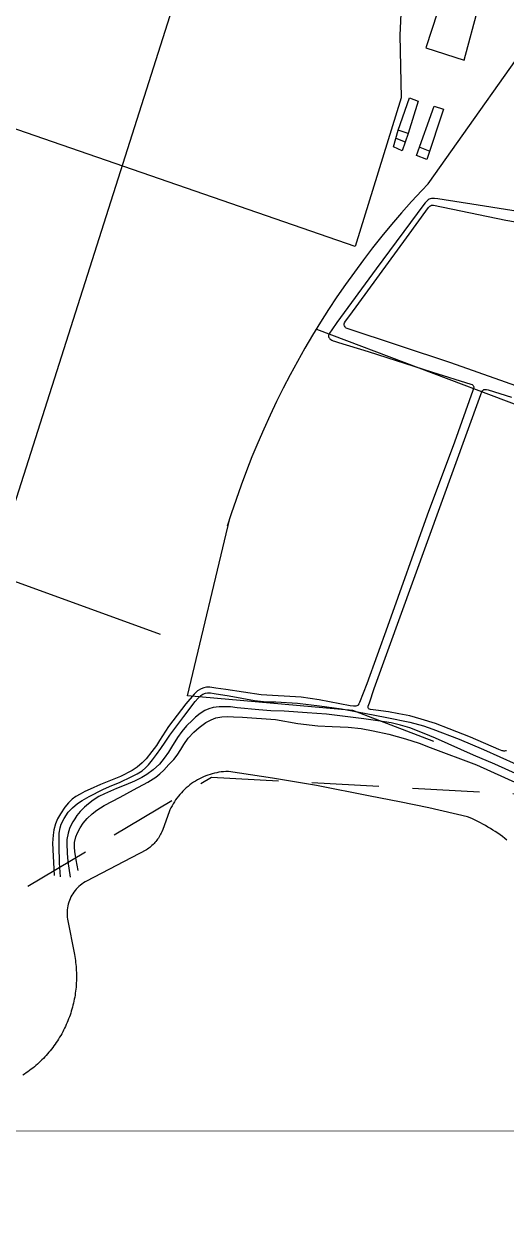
# Model space of a CAD drawing. Header units: metres. Extents: x 2 to 659295185, y -28 to 1124222152.
# Drawn here: x 656562 to 656922, y 1120925 to 1121817 of the extents above; entities that cross this region are included whole.
import ezdxf

# ---------------------------------------------------------------- set-up
doc = ezdxf.new("R2010")
doc.units = ezdxf.units.M
doc.header["$MEASUREMENT"] = 0
doc.linetypes.add('HIDDEN', pattern=[0.375, 0.25, -0.125])
for name, color, linetype in [('CERCA', 7, 'CONTINUOUS'), ('División Parroquial', 130, 'CONTINUOUS'), ('MANZANA', 30, 'CONTINUOUS')]:
    doc.layers.add(name, color=color, linetype=linetype)
doc.layers.add('Limite Municipio', color=1, linetype='HIDDEN', lineweight=30)

msp = doc.modelspace()

# ---------------------------------------------------------------- linework, layer by layer
at = {"layer": 'CERCA', "lineweight": 0}
msp.add_line((653811.9891, 1120992.707), (662155.7364, 1120989.7879), dxfattribs=at)
at = {"layer": 'División Parroquial', "color": 1, "flags": 128}
msp.add_lwpolyline([(656922.2348, 1121208.4658), (656920.5444, 1121209.7955), (656918.8293, 1121211.1053), (656917.0894, 1121212.375), (656915.3248, 1121213.6148), (656913.5437, 1121214.8245), (656911.7461, 1121216.0043), (656909.9238, 1121217.144), (656908.0767, 1121218.2638), (656906.2214, 1121219.3436), (656904.3414, 1121220.3934), (656902.4448, 1121221.4132), (656900.5235, 1121222.393), (656898.594, 1121223.3528), (656896.648, 1121224.2626), (656894.6772, 1121225.1424), (656892.6982, 1121225.9922), (656864.0027, 1121232.5909), (656842.1924, 1121237.15), (656820.3162, 1121241.3191), (656780.3321, 1121249.1975), (656747.4971, 1121254.7364), (656714.5715, 1121259.7354), (656712.642, 1121259.6554), (656710.9351, 1121259.5254), (656709.2282, 1121259.3255), (656707.5378, 1121259.0755), (656705.8556, 1121258.7656), (656704.1817, 1121258.3956), (656702.5243, 1121257.9657), (656700.8834, 1121257.4858), (656699.2672, 1121256.9359), (656697.6593, 1121256.3361), (656696.0761, 1121255.6862), (656694.5176, 1121254.9763), (656692.9921, 1121254.2165), (656691.4831, 1121253.3967), (656690.0071, 1121252.5268), (656688.5641, 1121251.607), (656687.1541, 1121250.6372), (656685.777, 1121249.6174), (656684.4412, 1121248.5576), (656683.1383, 1121247.4479), (656681.8767, 1121246.2881), (656680.6563, 1121245.0883), (656679.4772, 1121243.8486), (656678.3475, 1121242.5689), (656677.2508, 1121241.2491), (656676.2118, 1121239.8894), (656675.2223, 1121238.4897), (656674.274, 1121237.07), (656673.3753, 1121235.6103), (656672.5342, 1121234.1206), (656671.7426, 1121232.6009), (656671.0087, 1121231.0512), (656670.3243, 1121229.4815), (656665.5664, 1121216.4042), (656664.9068, 1121214.7445), (656664.4697, 1121213.7847), (656663.9997, 1121212.8349), (656663.4967, 1121211.8951), (656662.9608, 1121210.9853), (656662.3918, 1121210.0855), (656661.7981, 1121209.2157), (656661.1632, 1121208.3658), (656660.5117, 1121207.526), (656659.8191, 1121206.7262), (656659.1099, 1121205.9363), (656658.3678, 1121205.1865), (656657.601, 1121204.4466), (656656.8094, 1121203.7468), (656655.993, 1121203.0669), (656655.1519, 1121202.427), (656654.2944, 1121201.8072), (656653.4121, 1121201.2173), (656608.835, 1121177.932), (656607.7301, 1121177.3221), (656606.5262, 1121176.5723), (656605.3635, 1121175.7625), (656604.2421, 1121174.9026), (656603.1701, 1121173.9728), (656602.1394, 1121172.993), (656601.1746, 1121171.9632), (656600.2594, 1121170.8835), (656599.4018, 1121169.7537), (656598.6019, 1121168.5839), (656597.8681, 1121167.3642), (656597.1919, 1121166.1244), (656596.5899, 1121164.8347), (656596.054, 1121163.525), (656595.5922, 1121162.1852), (656595.1882, 1121160.8255), (656594.8666, 1121159.4458), (656594.6192, 1121158.0561), (656594.4378, 1121156.6464), (656594.3306, 1121155.2366), (656594.2976, 1121153.8169), (656594.3471, 1121152.3972), (656594.4625, 1121150.9875), (656594.6522, 1121149.5878), (656599.7151, 1121123.2631), (656600.2264, 1121120.3537), (656600.4573, 1121118.834), (656600.6552, 1121117.3244), (656600.8201, 1121115.8047), (656600.9685, 1121114.285), (656601.0839, 1121112.7553), (656601.1829, 1121111.2256), (656601.2489, 1121109.7059), (656601.2818, 1121108.1762), (656601.2983, 1121106.6465), (656601.2818, 1121105.1168), (656601.2406, 1121103.5872), (656601.1746, 1121102.0575), (656601.0757, 1121100.5378), (656600.9602, 1121099.0081), (656600.8118, 1121097.4884), (656600.6387, 1121095.9687), (656600.4325, 1121094.449), (656600.2099, 1121092.9393), (656599.9543, 1121091.4296), (656599.6739, 1121089.9299), (656599.3688, 1121088.4302), (656599.039, 1121086.9405), (656598.6761, 1121085.4508), (656598.2968, 1121083.9711), (656597.8845, 1121082.5014), (656597.4475, 1121081.0317), (656596.9858, 1121079.582), (656596.4992, 1121078.1323), (656595.988, 1121076.6826), (656595.452, 1121075.2529), (656594.8913, 1121073.8332), (656594.3059, 1121072.4235), (656593.6957, 1121071.0238), (656593.0607, 1121069.6341), (656592.4011, 1121068.2543), (656591.7167, 1121066.8846), (656591.0158, 1121065.5249), (656590.2819, 1121064.1852), (656589.5315, 1121062.8554), (656588.7482, 1121061.5357), (656587.9483, 1121060.236), (656587.132, 1121058.9462), (656586.2826, 1121057.6665), (656585.4168, 1121056.4068), (656584.5263, 1121055.167), (656583.6192, 1121053.9373), (656582.6875, 1121052.7275), (656581.7309, 1121051.5277), (656580.7579, 1121050.348), (656579.7684, 1121049.1882), (656578.7542, 1121048.0485), (656577.7152, 1121046.9187), (656576.668, 1121045.8089), (656575.596, 1121044.7191), (656574.4993, 1121043.6494), (656573.3944, 1121042.5996), (656572.2647, 1121041.5698), (656571.1185, 1121040.55), (656569.9559, 1121039.5602), (656568.7767, 1121038.5904), (656567.5811, 1121037.6406), (656566.3607, 1121036.7108), (656565.1321, 1121035.8009), (656563.8869, 1121034.9111), (656562.6253, 1121034.0513), (656561.3555, 1121033.2015)], dxfattribs=at)
at = {"layer": 'Limite Municipio', "color": 4, "linetype": 'HIDDEN', "lineweight": -3, "ltscale": 200}
msp.add_lwpolyline([(655075.1492, 1121432.9456), (655547.0836, 1121394.8533), (655944.8136, 1121234.456), (655995.8801, 1121134.8063), (656136.1667, 1121081.4471), (656500.4186, 1121135.906), (656701.9718, 1121255.4717), (657033.331, 1121237.4654), (657486.7123, 1121084.2965), (657757.634, 1120995.3682), (658133.0216, 1120872.1497)], dxfattribs=at)
at = {"layer": 'MANZANA', "lineweight": -2}
for p, q in [((656862.3617, 1121684.9243), (656861.1578, 1121683.7045)), ((656863.4502, 1121685.8141), (656862.3617, 1121684.9243)), ((656864.217, 1121686.254), (656863.4502, 1121685.8141)), ((656864.9839, 1121686.5939), (656864.217, 1121686.254)), ((656865.8579, 1121686.8139), (656864.9839, 1121686.5939)), ((656866.9546, 1121686.9339), (656865.8579, 1121686.8139)), ((656868.1585, 1121686.8239), (656866.9546, 1121686.9339)), ((656870.6818, 1121686.504), (656868.1585, 1121686.8239)), ((656900.8368, 1121681.9949), (656870.6818, 1121686.504)), ((656860.1766, 1121682.4848), (656824.6617, 1121634.5445)), ((656847.3543, 1121657.5399), (656863.8047, 1121680.0653)), ((656861.1578, 1121683.7045), (656860.1766, 1121682.4848)), ((656863.8047, 1121680.0653), (656864.6788, 1121681.0651)), ((656864.6788, 1121681.0651), (656865.223, 1121681.505)), ((656865.223, 1121681.505), (656865.8744, 1121681.8449)), ((656865.8744, 1121681.8449), (656866.4269, 1121681.9549)), ((656866.4269, 1121681.9549), (656866.8639, 1121681.9549)), ((656866.8639, 1121681.9549), (656867.5236, 1121681.8449)), ((656867.5236, 1121681.8449), (656921.4844, 1121670.8072)), ((656961.6994, 1121671.9769), (656900.8368, 1121681.9949)), ((656921.4844, 1121670.8072), (656948.135, 1121666.1681)), ((656805.0943, 1121599.6216), (656847.3543, 1121657.5399)), ((656824.6617, 1121634.5445), (656795.4714, 1121594.3827)), ((656801.1693, 1121594.0728), (656801.9362, 1121595.4025)), ((656801.9362, 1121595.4025), (656805.0943, 1121599.6216)), ((656789.922, 1121586.5043), (656789.5921, 1121585.8344)), ((656791.5546, 1121588.8338), (656789.922, 1121586.5043)), ((656795.4714, 1121594.3827), (656791.5546, 1121588.8338)), ((656800.9549, 1121593.5229), (656801.1693, 1121594.0728)), ((656800.9549, 1121593.073), (656800.9549, 1121593.5229)), ((656800.9631, 1121592.4131), (656800.9549, 1121593.073)), ((656801.1858, 1121591.8632), (656800.9631, 1121592.4131)), ((656801.5156, 1121591.2034), (656801.1858, 1121591.8632)), ((656801.8455, 1121590.7534), (656801.5156, 1121591.2034)), ((656802.2825, 1121590.3135), (656801.8455, 1121590.7534)), ((656803.0576, 1121589.9936), (656802.2825, 1121590.3135)), ((656880.3129, 1121564.2288), (656803.0576, 1121589.9936)), ((656789.2705, 1121584.9546), (656789.1633, 1121584.2848)), ((656789.1633, 1121584.2848), (656789.2705, 1121583.7349)), ((656789.3777, 1121585.3945), (656789.2705, 1121584.9546)), ((656789.2705, 1121583.7349), (656789.386, 1121583.185)), ((656789.5921, 1121585.8344), (656789.3777, 1121585.3945)), ((656789.386, 1121583.185), (656789.823, 1121582.6351)), ((656789.823, 1121582.6351), (656790.2683, 1121582.1952)), ((656790.2683, 1121582.1952), (656790.8208, 1121581.7553)), ((656790.8208, 1121581.7553), (656791.6948, 1121581.2054)), ((656791.6948, 1121581.2054), (656792.5771, 1121580.8755)), ((656792.5771, 1121580.8755), (656793.5584, 1121580.4355)), ((656793.5584, 1121580.4355), (656796.7413, 1121579.4557)), ((656796.7413, 1121579.4557), (656818.6917, 1121572.9171)), ((656818.6917, 1121572.9171), (656866.7567, 1121557.4202)), ((657016.9548, 1121516.0587), (656880.3129, 1121564.2288)), ((656866.7567, 1121557.4202), (656895.2874, 1121548.482)), ((656896.8376, 1121543.623), (656883.0918, 1121505.2908)), ((656895.2874, 1121548.482), (656896.2769, 1121548.1521)), ((656896.2769, 1121548.1521), (656896.7139, 1121547.8222)), ((656896.7139, 1121547.8222), (656897.0437, 1121547.4923)), ((656897.3818, 1121545.3927), (656896.8376, 1121543.623)), ((656897.0437, 1121547.4923), (656897.3736, 1121547.0523)), ((656897.3736, 1121547.0523), (656897.5962, 1121546.4925)), ((656897.5962, 1121545.9426), (656897.3818, 1121545.3927)), ((656897.5962, 1121546.4925), (656897.5962, 1121545.9426)), ((656902.6591, 1121540.6536), (656903.5332, 1121542.7632)), ((656903.5332, 1121542.7632), (656903.962, 1121543.5431)), ((656903.962, 1121543.5431), (656904.399, 1121543.983)), ((656904.399, 1121543.983), (656904.9432, 1121544.4329)), ((656904.9432, 1121544.4329), (656905.6029, 1121544.5429)), ((656905.6029, 1121544.5429), (656906.2626, 1121544.5429)), ((656906.2626, 1121544.5429), (656906.9222, 1121544.4329)), ((656906.9222, 1121544.4329), (656908.2333, 1121544.1129)), ((656908.2333, 1121544.1129), (656925.5743, 1121538.6541)), ((656823.1939, 1121321.5382), (656902.6591, 1121540.6536)), ((656883.0918, 1121505.2908), (656862.6256, 1121450.672)), ((656862.6256, 1121450.672), (656833.2869, 1121367.8188)), ((656833.2869, 1121367.8188), (656817.7022, 1121325.0575)), ((656691.4831, 1121319.7486), (656689.0835, 1121317.4091)), ((656694.3279, 1121321.4183), (656691.4831, 1121319.7486)), ((656696.1832, 1121322.0881), (656694.3279, 1121321.4183)), ((656698.154, 1121322.4281), (656696.1832, 1121322.0881)), ((656700.6772, 1121322.4381), (656698.154, 1121322.4281)), ((656705.1712, 1121321.9082), (656700.6772, 1121322.4381)), ((656712.6254, 1121320.8384), (656705.1712, 1121321.9082)), ((656738.9462, 1121316.8592), (656712.6254, 1121320.8384)), ((656817.7022, 1121325.0575), (656812.2764, 1121311.2103)), ((656819.6235, 1121310.9104), (656823.1939, 1121321.5382)), ((656682.759, 1121310.0906), (656669.9037, 1121293.214)), ((656681.3737, 1121300.6825), (656689.7679, 1121311.8902)), ((656689.0835, 1121317.4091), (656682.759, 1121310.0906)), ((656689.7679, 1121311.8902), (656691.9448, 1121314.4397)), ((656691.9448, 1121314.4397), (656693.9074, 1121316.2193)), ((656693.9074, 1121316.2193), (656695.4411, 1121317.2191)), ((656695.4411, 1121317.2191), (656697.519, 1121317.999)), ((656697.519, 1121317.999), (656699.0528, 1121318.2289)), ((656699.0528, 1121318.2289), (656701.1307, 1121318.2389)), ((656701.1307, 1121318.2389), (656703.9838, 1121317.809)), ((656703.9838, 1121317.809), (656715.1651, 1121315.9794)), ((656715.1651, 1121315.9794), (656733.9244, 1121312.5201)), ((656733.9244, 1121312.5201), (656738.4184, 1121311.9902)), ((656738.4184, 1121311.9902), (656743.135, 1121311.6802)), ((656768.8703, 1121315.1096), (656738.9462, 1121316.8592)), ((656743.135, 1121311.6802), (656749.9214, 1121311.7102)), ((656749.9214, 1121311.7102), (656766.042, 1121310.5605)), ((656766.042, 1121310.5605), (656782.4842, 1121308.5309)), ((656782.2451, 1121313.07), (656768.8703, 1121315.1096)), ((656805.3912, 1121308.7408), (656782.2451, 1121313.07)), ((656811.8477, 1121310.2105), (656811.4106, 1121309.4307)), ((656812.2764, 1121311.2103), (656811.8477, 1121310.2105)), ((656818.8649, 1121308.3609), (656819.6235, 1121310.9104)), ((656693.528, 1121302.942), (656690.1472, 1121300.2726)), ((656696.9171, 1121305.0616), (656693.528, 1121302.942)), ((656699.9763, 1121306.4013), (656696.9171, 1121305.0616)), ((656703.2664, 1121307.3011), (656699.9763, 1121306.4013)), ((656707.7521, 1121307.871), (656703.2664, 1121307.3011)), ((656711.8091, 1121307.891), (656707.7521, 1121307.871)), ((656716.0804, 1121307.801), (656711.8091, 1121307.891)), ((656721.0197, 1121307.1612), (656716.0804, 1121307.801)), ((656737.1321, 1121305.5715), (656721.0197, 1121307.1612)), ((656746.2272, 1121304.9416), (656737.1321, 1121305.5715)), ((656756.0893, 1121304.7717), (656746.2272, 1121304.9416)), ((656773.3066, 1121303.5119), (656756.0893, 1121304.7717)), ((656787.7698, 1121302.3621), (656773.3066, 1121303.5119)), ((656782.4842, 1121308.5309), (656798.9347, 1121306.3913)), ((656807.6175, 1121300.0226), (656787.7698, 1121302.3621)), ((656798.9347, 1121306.3913), (656815.9294, 1121303.262)), ((656807.799, 1121308.4209), (656805.3912, 1121308.7408)), ((656808.7885, 1121308.3209), (656807.799, 1121308.4209)), ((656809.3327, 1121308.3209), (656808.7885, 1121308.3209)), ((656809.6625, 1121308.3209), (656809.3327, 1121308.3209)), ((656810.3222, 1121308.5509), (656809.6625, 1121308.3209)), ((656810.9736, 1121308.9908), (656810.3222, 1121308.5509)), ((656811.4106, 1121309.4307), (656810.9736, 1121308.9908)), ((656815.9294, 1121303.262), (656832.6025, 1121299.9026)), ((656818.8731, 1121307.5911), (656818.8649, 1121308.3609)), ((656818.8731, 1121307.1412), (656818.8731, 1121307.5911)), ((656819.0958, 1121306.5913), (656818.8731, 1121307.1412)), ((656819.203, 1121306.3713), (656819.0958, 1121306.5913)), ((656819.4256, 1121306.2614), (656819.203, 1121306.3713)), ((656819.8626, 1121306.0414), (656819.4256, 1121306.2614)), ((656820.4151, 1121305.8214), (656819.8626, 1121306.0414)), ((656824.3566, 1121305.2916), (656820.4151, 1121305.8214)), ((656834.0125, 1121304.1118), (656824.3566, 1121305.2916)), ((656841.6894, 1121302.7121), (656834.0125, 1121304.1118)), ((656849.9105, 1121301.0924), (656841.6894, 1121302.7121)), ((656858.247, 1121298.8029), (656849.9105, 1121301.0924)), ((656669.9037, 1121293.214), (656663.2658, 1121282.7961)), ((656670.9179, 1121286.6953), (656681.3737, 1121300.6825)), ((656683.2702, 1121293.7239), (656679.8894, 1121289.6147)), ((656687.7395, 1121298.053), (656683.2702, 1121293.7239)), ((656690.1472, 1121300.2726), (656687.7395, 1121298.053)), ((656688.7702, 1121289.0948), (656692.6952, 1121292.5441)), ((656692.6952, 1121292.5441), (656697.8324, 1121296.1034)), ((656697.8324, 1121296.1034), (656701.6584, 1121298.223)), ((656701.6584, 1121298.223), (656705.2701, 1121299.5727)), ((656705.2701, 1121299.5727), (656709.5415, 1121300.3626)), ((656709.5415, 1121300.3626), (656714.1427, 1121300.6025)), ((656714.1427, 1121300.6025), (656718.414, 1121300.5125)), ((656718.414, 1121300.5125), (656724.9942, 1121300.0926)), ((656724.9942, 1121300.0926), (656749.7647, 1121298.323)), ((656749.7647, 1121298.323), (656766.4378, 1121295.5235)), ((656766.4378, 1121295.5235), (656781.2391, 1121293.8139)), ((656781.2391, 1121293.8139), (656791.9752, 1121293.204)), ((656791.9752, 1121293.204), (656803.8162, 1121292.8141)), ((656803.8162, 1121292.8141), (656813.571, 1121291.6343)), ((656815.6243, 1121298.8329), (656807.6175, 1121300.0226)), ((656825.9316, 1121297.3332), (656815.6243, 1121298.8329)), ((656836.0162, 1121295.8335), (656825.9316, 1121297.3332)), ((656832.6025, 1121299.9026), (656849.8198, 1121296.5533)), ((656842.9262, 1121294.3138), (656836.0162, 1121295.8335)), ((656849.8445, 1121292.1342), (656842.9262, 1121294.3138)), ((656849.8198, 1121296.5533), (656859.9127, 1121293.7239)), ((656860.3827, 1121288.0851), (656849.8445, 1121292.1342)), ((656868.8924, 1121295.4236), (656858.247, 1121298.8029)), ((656859.9127, 1121293.7239), (656866.9381, 1121291.2144)), ((656879.1008, 1121291.5943), (656868.8924, 1121295.4236)), ((656667.4299, 1121281.5964), (656670.9179, 1121286.6953)), ((656676.7313, 1121285.0657), (656672.1631, 1121277.7472)), ((656679.8894, 1121289.6147), (656676.7313, 1121285.0657)), ((656681.25, 1121279.7767), (656684.5153, 1121284.4358)), ((656684.5153, 1121284.4358), (656688.7702, 1121289.0948)), ((656813.571, 1121291.6343), (656822.5673, 1121290.0147)), ((656822.5673, 1121290.0147), (656834.1939, 1121287.4152)), ((656834.1939, 1121287.4152), (656846.5874, 1121284.0459)), ((656846.5874, 1121284.0459), (656856.6886, 1121280.7665)), ((656868.9419, 1121284.4758), (656860.3827, 1121288.0851)), ((656866.9381, 1121291.2144), (656886.6952, 1121283.8859)), ((656897.2664, 1121271.7684), (656868.9419, 1121284.4758)), ((656895.1307, 1121285.2556), (656879.1008, 1121291.5943)), ((656886.6952, 1121283.8859), (656904.8113, 1121276.0075)), ((656916.0999, 1121276.0575), (656895.1307, 1121285.2556)), ((656657.3783, 1121274.5878), (656653.1317, 1121269.0389)), ((656660.9817, 1121279.1369), (656657.3783, 1121274.5878)), ((656663.2658, 1121282.7961), (656660.9817, 1121279.1369)), ((656661.0064, 1121272.2783), (656664.28, 1121276.7174)), ((656664.28, 1121276.7174), (656667.4299, 1121281.5964)), ((656669.9862, 1121274.0879), (656666.7208, 1121269.5388)), ((656672.1631, 1121277.7472), (656669.9862, 1121274.0879)), ((656676.3519, 1121271.8983), (656679.0731, 1121276.0075)), ((656679.0731, 1121276.0075), (656681.25, 1121279.7767)), ((656856.6886, 1121280.7665), (656865.0251, 1121277.5972)), ((656865.0251, 1121277.5972), (656899.4927, 1121264.6998)), ((656904.8113, 1121276.0075), (656928.9716, 1121265.0497)), ((656918.7303, 1121275.1777), (656916.0999, 1121276.0575)), ((656919.39, 1121274.9577), (656918.7303, 1121275.1777)), ((656919.9424, 1121274.8577), (656919.39, 1121274.9577)), ((656920.4867, 1121274.8577), (656919.9424, 1121274.8577)), ((656921.1463, 1121274.9677), (656920.4867, 1121274.8577)), ((656921.806, 1121275.1977), (656921.1463, 1121274.9677)), ((656650.2951, 1121266.0395), (656646.5845, 1121262.9202)), ((656653.1317, 1121269.0389), (656650.2951, 1121266.0395)), ((656654.9045, 1121264.6198), (656658.0627, 1121268.3891)), ((656658.0627, 1121268.3891), (656661.0064, 1121272.2783)), ((656663.1174, 1121265.2097), (656658.4255, 1121260.8706)), ((656666.7208, 1121269.5388), (656663.1174, 1121265.2097)), ((656670.25, 1121264.7998), (656673.8452, 1121268.679)), ((656673.8452, 1121268.679), (656676.3519, 1121271.8983)), ((656913.2963, 1121265.1997), (656897.2664, 1121271.7684)), ((656931.198, 1121256.9814), (656913.2963, 1121265.1997)), ((656642.7584, 1121260.4707), (656634.2322, 1121256.0116)), ((656642.0163, 1121255.6017), (656646.6092, 1121257.8312)), ((656646.5845, 1121262.9202), (656642.7584, 1121260.4707)), ((656646.6092, 1121257.8312), (656650.2126, 1121260.1707)), ((656653.8408, 1121257.4213), (656649.9075, 1121255.0818)), ((656650.2126, 1121260.1707), (656652.8348, 1121262.5103)), ((656652.8348, 1121262.5103), (656654.9045, 1121264.6198)), ((656658.4255, 1121260.8706), (656653.8408, 1121257.4213)), ((656660.421, 1121255.5717), (656663.373, 1121257.9112)), ((656663.373, 1121257.9112), (656666.5394, 1121260.6906)), ((656666.5394, 1121260.6906), (656670.25, 1121264.7998)), ((656899.4927, 1121264.6998), (656930.7857, 1121250.5727)), ((656619.134, 1121249.8628), (656611.5891, 1121246.6235)), ((656634.2322, 1121256.0116), (656619.134, 1121249.8628)), ((656620.9069, 1121246.2236), (656625.8297, 1121248.5631)), ((656625.8297, 1121248.5631), (656633.9188, 1121251.8024)), ((656638.0912, 1121249.8328), (656631.0905, 1121247.0434)), ((656633.9188, 1121251.8024), (656642.0163, 1121255.6017)), ((656644.6549, 1121252.5223), (656638.0912, 1121249.8328)), ((656643.8056, 1121245.9936), (656654.4098, 1121251.7824)), ((656649.9075, 1121255.0818), (656644.6549, 1121252.5223)), ((656654.4098, 1121251.7824), (656660.421, 1121255.5717)), ((656598.0329, 1121239.045), (656595.419, 1121236.3756)), ((656600.8777, 1121241.0446), (656598.0329, 1121239.045)), ((656603.9369, 1121242.8243), (656600.8777, 1121241.0446)), ((656607.4332, 1121244.7239), (656603.9369, 1121242.8243)), ((656605.6026, 1121238.0752), (656610.847, 1121240.9746)), ((656611.5891, 1121246.6235), (656607.4332, 1121244.7239)), ((656610.847, 1121240.9746), (656620.9069, 1121246.2236)), ((656618.0786, 1121241.0046), (656613.8155, 1121238.3352)), ((656622.2345, 1121243.1242), (656618.0786, 1121241.0046)), ((656621.9459, 1121234.386), (656633.8611, 1121240.6347)), ((656631.0905, 1121247.0434), (656622.2345, 1121243.1242)), ((656633.8611, 1121240.6347), (656643.8056, 1121245.9936)), ((656592.6896, 1121233.1562), (656589.3171, 1121228.0573)), ((656595.419, 1121236.3756), (656592.6896, 1121233.1562)), ((656595.0067, 1121229.297), (656598.2803, 1121232.6263)), ((656598.2803, 1121232.6263), (656601.9909, 1121235.8557)), ((656604.1019, 1121229.8869), (656601.5951, 1121226.7775)), ((656601.9909, 1121235.8557), (656605.6026, 1121238.0752)), ((656607.2683, 1121233.1062), (656604.1019, 1121229.8869)), ((656610.212, 1121235.5557), (656607.2683, 1121233.1062)), ((656613.8155, 1121238.3352), (656610.212, 1121235.5557)), ((656613.0981, 1121228.0473), (656616.5943, 1121230.8267)), ((656616.5943, 1121230.8267), (656621.9459, 1121234.386)), ((656585.7301, 1121220.7388), (656584.5427, 1121216.1997)), ((656587.1402, 1121224.288), (656585.7301, 1121220.7388)), ((656589.3171, 1121228.0573), (656587.1402, 1121224.288)), ((656590.0097, 1121220.4288), (656592.0712, 1121224.638)), ((656592.0712, 1121224.638), (656595.0067, 1121229.297)), ((656598.5442, 1121222.1185), (656597.3485, 1121220.0189)), ((656599.9624, 1121224.338), (656598.5442, 1121222.1185)), ((656601.5951, 1121226.7775), (656599.9624, 1121224.338)), ((656603.9369, 1121217.7194), (656606.3282, 1121221.2687)), ((656606.3282, 1121221.2687), (656609.272, 1121224.598)), ((656609.272, 1121224.598), (656613.0981, 1121228.0473)), ((656583.9078, 1121212.3205), (656583.3883, 1121206.2417)), ((656584.5427, 1121216.1997), (656583.9078, 1121212.3205)), ((656588.3028, 1121209.691), (656588.3935, 1121213.7802)), ((656588.3935, 1121213.7802), (656589.1439, 1121217.6594)), ((656589.1439, 1121217.6594), (656590.0097, 1121220.4288)), ((656595.1881, 1121213.7002), (656594.2233, 1121209.0511)), ((656596.1611, 1121217.2495), (656595.1881, 1121213.7002)), ((656597.3485, 1121220.0189), (656596.1611, 1121217.2495)), ((656600.787, 1121210.8508), (656601.9827, 1121214.0601)), ((656601.9827, 1121214.0601), (656603.9369, 1121217.7194)), ((656583.3883, 1121206.2417), (656584.5839, 1121182.1366)), ((656588.4348, 1121204.2721), (656588.3028, 1121209.691)), ((656588.7069, 1121191.5547), (656588.4348, 1121204.2721)), ((656594.2233, 1121209.0511), (656594.1244, 1121205.9518)), ((656594.1244, 1121205.9518), (656594.2646, 1121198.8732)), ((656599.9295, 1121206.8616), (656600.787, 1121210.8508)), ((656599.946, 1121203.2123), (656599.9295, 1121206.8616)), ((656600.1768, 1121200.123), (656599.946, 1121203.2123)), ((656594.2646, 1121198.8732), (656594.949, 1121192.6845)), ((656600.9767, 1121193.7043), (656600.1768, 1121200.123)), ((656589.416, 1121181.2668), (656588.7069, 1121191.5547)), ((656594.949, 1121192.6845), (656596.6476, 1121180.9669)), ((656602.5434, 1121185.7559), (656600.9767, 1121193.7043))]:
    msp.add_line(p, q, dxfattribs=at)
at = {"layer": 'MANZANA'}
for points in [[(656444.4766, 1121984.3344), (656844.3817, 1121851.0327), (656842.3091, 1121808.5453), (656843.3454, 1121761.9129), (656809.1483, 1121651.0314), (656278.575, 1121834.4522), (656403.977, 1121973.0225)], [(656695.4688, 1121900.6703), (656538.6802, 1121408.5428)], [(656874.6658, 1121839.0244), (656861.7369, 1121799.1374), (656890.3455, 1121790.0596), (656901.0737, 1121829.6716), (656874.6658, 1121839.0244)], [(656863.3874, 1121697.9068), (656954.7149, 1121826.6457), (657343.1321, 1121758.4251), (657162.6777, 1121281.9813)], [(656849.6332, 1121762.0012), (656855.9601, 1121759.5254), (656848.5329, 1121735.3181), (656841.1057, 1121737.7939), (656849.6332, 1121762.0012)], [(656868.0638, 1121755.6743), (656874.9409, 1121753.4736), (656862.5621, 1121716.0623), (656854.8598, 1121718.8131), (656868.0638, 1121755.6743)], [(656848.5329, 1121735.3181), (656844.1316, 1121722.3892), (656837.5296, 1121725.4151), (656841.1057, 1121737.7939)], [(656839.4073, 1121731.9148), (656846.401, 1121729.0556)], [(656857.15, 1121725.2065), (656864.6113, 1121722.2553)], [(656863.3874, 1121697.9068), (656858.6381, 1121692.8682), (656851.0181, 1121684.5525), (656843.5444, 1121676.105), (656836.2193, 1121667.5284), (656829.045, 1121658.8252), (656822.0236, 1121649.9982), (656815.1574, 1121641.05), (656808.4484, 1121631.9833), (656801.8987, 1121622.8009), (656795.5102, 1121613.5056), (656789.2849, 1121604.1002), (656783.2247, 1121594.5876), (656777.3315, 1121584.9707), (656771.6069, 1121575.2524), (656766.0529, 1121565.4356), (656760.671, 1121555.5235), (656755.463, 1121545.5189), (656750.4303, 1121535.4249), (656745.5746, 1121525.2447), (656740.8973, 1121514.9812), (656736.3998, 1121504.6377), (656732.0835, 1121494.2173), (656727.9497, 1121483.7231), (656723.9997, 1121473.1584), (656720.2347, 1121462.5264), (656716.6559, 1121451.8302), (656713.7422, 1121442.6298)], [(656780.2635, 1121589.3486), (656932.7083, 1121531.7567), (656947.0126, 1121537.2583), (657222.1131, 1121438.9054)], [(656337.7632, 1121480.5933), (656663.7672, 1121362.0591)], [(656867.7887, 1121281.9813), (656807.2704, 1121305.0883), (656684.0333, 1121316.0916), (656715.6423, 1121448.2102)]]:
    msp.add_lwpolyline(points, dxfattribs=at)

doc.saveas('drawing.dxf')
